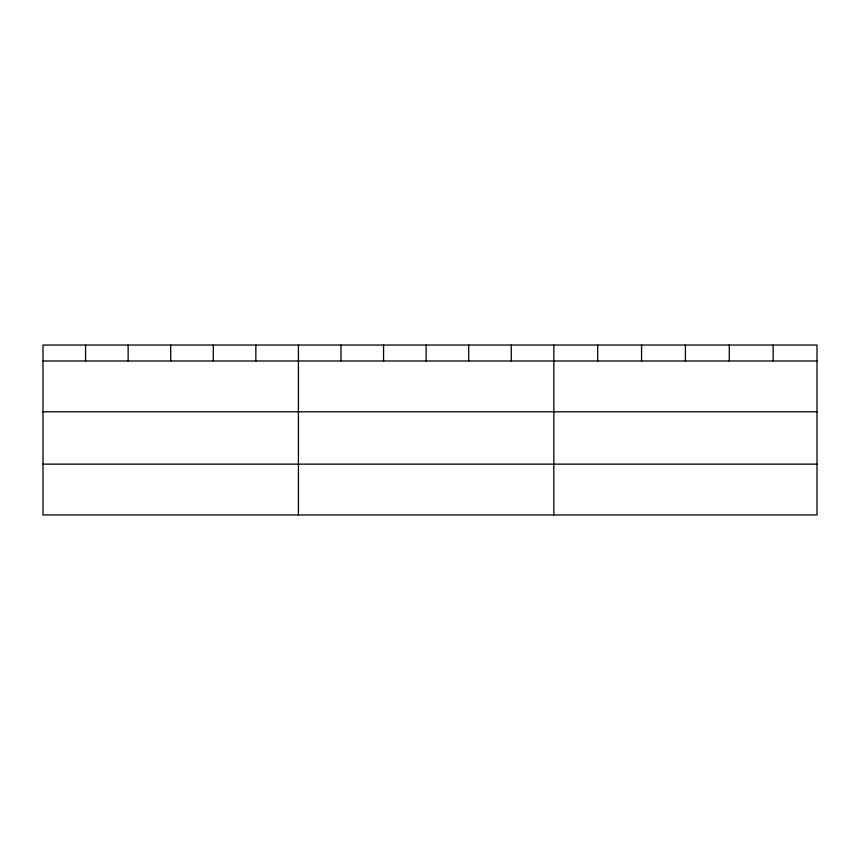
<?xml version="1.0" encoding="UTF-8"?>
<svg xmlns="http://www.w3.org/2000/svg" width="860" height="860" viewBox="0 0 860 860"><rect width="100%" height="100%" fill="white"/><g stroke="black" fill="none" stroke-linecap="round" stroke-linejoin="round"><path stroke-width="1.29" d="M817 411.8L817 345.043L43 345.043L43 514.957L817 514.957L817 411.8L43 411.8M43 360.985L817 360.985M43 464.142L817 464.142M773.14 345.043L773.14 360.985M729.28 345.043L729.28 360.985M685.42 345.043L685.42 360.985M641.56 345.043L641.56 360.985M597.7 345.043L597.7 360.985M553.84 345.043L553.84 514.957M511.27 345.043L511.27 360.985M468.7 345.043L468.7 360.985M426.13 345.043L426.13 360.985M383.56 345.043L383.56 360.985M340.99 345.043L340.99 360.985M298.42 345.043L298.42 514.957M255.85 345.043L255.85 360.985M213.28 345.043L213.28 360.985M170.71 345.043L170.71 360.985M128.14 345.043L128.14 360.985M85.57 345.043L85.57 360.985"/></g></svg>
